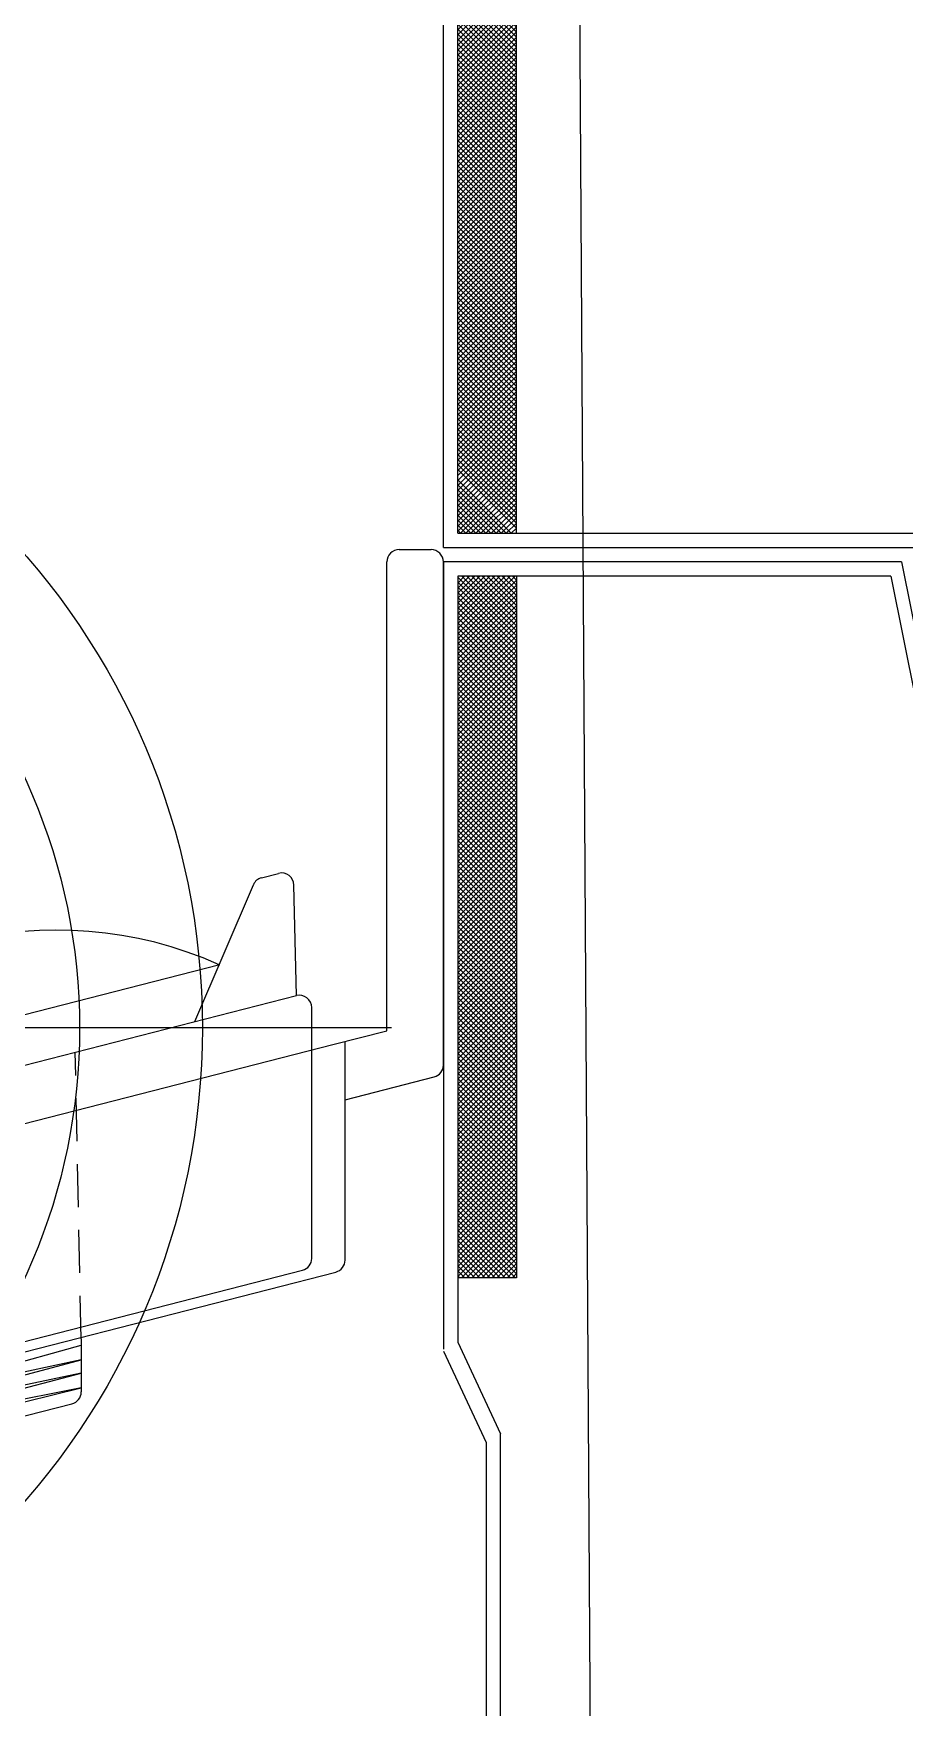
# Model space of a CAD drawing. Extents: x 152195838 to 323921156, y 365159662 to 730681027.
# Drawn here: x 161369850.7 to 161369881.2, y 365212582.6 to 365212641 of the extents above; entities that cross this region are included whole.
import ezdxf

# ---------------------------------------------------------------- set-up
doc = ezdxf.new("R2010")
doc.units = 0
doc.header["$MEASUREMENT"] = 0
doc.linetypes.add('CEN', pattern=[63, 60, -1, 1, -1])
doc.linetypes.add('HID', pattern=[2.3, 1.5, -0.8])
doc.layers.get('0').update_dxf_attribs({"linetype": 'CONTINUOUS'})
for name, color, linetype in [('OHD', 4, 'CONTINUOUS'), ('PANEL', 4, 'CONTINUOUS'), ('SRS', 6, 'CONTINUOUS')]:
    doc.layers.add(name, color=color, linetype=linetype)

# ---------------------------------------------------------------- blocks, each defined once
blk = doc.blocks.new('*X19')
at = {"color": 0}
for p, q in [((112.3815129698358, 374.8949054853417), (114.28897713167, 376.8023696471759)), ((112.3815129698358, 375.0716821806382), (114.1122004363734, 376.8023696471759)), ((112.3815129698358, 375.2484588759348), (113.9354237410768, 376.8023696471759)), ((112.3815129698358, 375.4252355712316), (113.7586470457801, 376.8023696471759)), ((112.3815129698358, 375.6020122665281), (113.5818703504835, 376.8023696471759)), ((112.3815129698358, 375.7787889618248), (113.4050936551868, 376.8023696471759)), ((112.3815129698358, 375.9555656571213), (113.2283169598902, 376.8023696471759)), ((112.3815129698358, 376.1323423524182), (113.0515402645936, 376.8023696471759)), ((112.3815129698358, 376.3091190477147), (112.8747635692969, 376.8023696471759)), ((112.3815129698358, 376.4858957430113), (112.6979868740003, 376.8023696471759)), ((112.3815129698358, 376.6626724383079), (112.5212101787037, 376.8023696471759)), ((114.3887462386184, 374.7523696471759), (112.3815129698358, 376.7596029159583)), ((114.2119695433218, 374.7523696471759), (112.3815129698358, 376.5828262206617)), ((112.4157538269667, 374.7523696471759), (114.4657538269667, 376.8023696471759)), ((114.565522933915, 374.7523696471759), (112.515522933915, 376.8023696471759)), ((112.5925305222633, 374.7523696471759), (114.6425305222633, 376.8023696471759)), ((114.7422996292117, 374.7523696471759), (112.6922996292116, 376.8023696471759)), ((112.7693072175599, 374.7523696471759), (114.8193072175599, 376.8023696471759)), ((114.9190763245083, 374.7523696471759), (112.8690763245083, 376.8023696471759)), ((112.9460839128566, 374.7523696471759), (114.9960839128566, 376.8023696471759)), ((115.095853019805, 374.7523696471759), (113.0458530198049, 376.8023696471759)), ((113.1228606081532, 374.7523696471759), (115.1728606081532, 376.8023696471759)), ((115.2726297151016, 374.7523696471759), (113.2226297151015, 376.8023696471759)), ((113.2996373034498, 374.7523696471759), (115.3496373034499, 376.8023696471759)), ((115.4494064103982, 374.7523696471759), (113.3994064103982, 376.8023696471759)), ((113.4764139987465, 374.7523696471759), (115.5264139987465, 376.8023696471759)), ((115.6261831056949, 374.7523696471759), (113.5761831056948, 376.8023696471759)), ((113.6531906940431, 374.7523696471759), (115.7031906940431, 376.8023696471759)), ((115.8029598009915, 374.7523696471759), (113.7529598009914, 376.8023696471759)), ((113.8299673893397, 374.7523696471759), (115.8799673893398, 376.8023696471759)), ((115.979736496288, 374.7523696471759), (113.9297364962881, 376.8023696471759)), ((114.0067440846364, 374.7523696471759), (116.0567440846364, 376.8023696471759)), ((116.1565131915848, 374.7523696471759), (114.1065131915847, 376.8023696471759)), ((114.183520779933, 374.7523696471759), (116.233520779933, 376.8023696471759)), ((116.3332898868814, 374.7523696471759), (114.2832898868814, 376.8023696471759)), ((114.3602974752297, 374.7523696471759), (116.4102974752297, 376.8023696471759)), ((116.510066582178, 374.7523696471759), (114.460066582178, 376.8023696471759)), ((114.5370741705263, 374.7523696471759), (116.5870741705263, 376.8023696471759)), ((116.6868432774747, 374.7523696471759), (114.6368432774746, 376.8023696471759)), ((114.7138508658229, 374.7523696471759), (116.7638508658229, 376.8023696471759)), ((116.8636199727713, 374.7523696471759), (114.8136199727713, 376.8023696471759)), ((114.8906275611196, 374.7523696471759), (116.9406275611196, 376.8023696471759)), ((117.040396668068, 374.7523696471759), (114.9903966680679, 376.8023696471759)), ((115.0674042564162, 374.7523696471759), (117.1174042564162, 376.8023696471759)), ((117.2171733633646, 374.7523696471759), (115.1671733633645, 376.8023696471759)), ((115.2441809517128, 374.7523696471759), (117.2941809517129, 376.8023696471759)), ((117.3939500586612, 374.7523696471759), (115.3439500586612, 376.8023696471759)), ((115.4209576470095, 374.7523696471759), (117.4709576470095, 376.8023696471759)), ((117.5707267539578, 374.7523696471759), (115.5207267539578, 376.8023696471759)), ((115.5977343423061, 374.7523696471759), (117.6477343423061, 376.8023696471759)), ((117.7475034492545, 374.7523696471759), (115.6975034492545, 376.8023696471759)), ((115.7745110376028, 374.7523696471759), (117.8245110376028, 376.8023696471759)), ((117.9242801445511, 374.7523696471759), (115.8742801445511, 376.8023696471759)), ((115.9512877328994, 374.7523696471759), (118.0012877328994, 376.8023696471759)), ((118.1010568398478, 374.7523696471759), (116.0510568398477, 376.8023696471759)), ((116.128064428196, 374.7523696471759), (118.178064428196, 376.8023696471759)), ((118.2778335351444, 374.7523696471759), (116.2278335351444, 376.8023696471759)), ((116.3048411234927, 374.7523696471759), (118.3548411234927, 376.8023696471759)), ((118.4546102304411, 374.7523696471759), (116.404610230441, 376.8023696471759)), ((116.4816178187893, 374.7523696471759), (118.5316178187893, 376.8023696471759)), ((118.6313869257377, 374.7523696471759), (116.5813869257376, 376.8023696471759)), ((116.6583945140859, 374.7523696471759), (118.708394514086, 376.8023696471759)), ((118.8081636210343, 374.7523696471759), (116.7581636210343, 376.8023696471759)), ((116.8351712093826, 374.7523696471759), (118.8851712093826, 376.8023696471759)), ((118.984940316331, 374.7523696471759), (116.9349403163309, 376.8023696471759)), ((117.0119479046792, 374.7523696471759), (119.0619479046792, 376.8023696471759)), ((119.1617170116276, 374.7523696471759), (117.1117170116275, 376.8023696471759)), ((117.1887245999759, 374.7523696471759), (119.2387245999759, 376.8023696471759)), ((119.3384937069242, 374.7523696471759), (117.2884937069242, 376.8023696471759)), ((117.3655012952725, 374.7523696471759), (119.4155012952725, 376.8023696471759)), ((119.5152704022209, 374.7523696471759), (117.4652704022208, 376.8023696471759)), ((117.5422779905691, 374.7523696471759), (119.5922779905691, 376.8023696471759)), ((119.6920470975175, 374.7523696471759), (117.6420470975175, 376.8023696471759)), ((117.7190546858658, 374.7523696471759), (119.7690546858658, 376.8023696471759)), ((119.8688237928141, 374.7523696471759), (117.8188237928141, 376.8023696471759)), ((117.8958313811624, 374.7523696471759), (119.9458313811624, 376.8023696471759)), ((120.0456004881108, 374.7523696471759), (117.9956004881107, 376.8023696471759)), ((118.072608076459, 374.7523696471759), (120.122608076459, 376.8023696471759)), ((120.2223771834074, 374.7523696471759), (118.1723771834074, 376.8023696471759)), ((118.2493847717557, 374.7523696471759), (120.2993847717557, 376.8023696471759)), ((120.3991538787041, 374.7523696471759), (118.349153878704, 376.8023696471759)), ((118.4261614670523, 374.7523696471759), (120.4761614670523, 376.8023696471759)), ((120.5759305740007, 374.7523696471759), (118.5259305740006, 376.8023696471759)), ((118.6029381623489, 374.7523696471759), (120.652938162349, 376.8023696471759)), ((120.7527072692973, 374.7523696471759), (118.7027072692973, 376.8023696471759)), ((118.7797148576456, 374.7523696471759), (120.8297148576455, 376.8023696471759)), ((120.929483964594, 374.7523696471759), (118.8794839645939, 376.8023696471759)), ((118.9564915529422, 374.7523696471759), (121.0064915529422, 376.8023696471759)), ((121.1062606598906, 374.7523696471759), (119.0562606598906, 376.8023696471759)), ((119.1332682482389, 374.7523696471759), (121.1832682482389, 376.8023696471759)), ((121.2830373551872, 374.7523696471759), (119.2330373551872, 376.8023696471759)), ((119.3100449435355, 374.7523696471759), (121.3600449435355, 376.8023696471759)), ((121.4598140504839, 374.7523696471759), (119.4098140504838, 376.8023696471759)), ((119.4868216388321, 374.7523696471759), (121.5368216388321, 376.8023696471759)), ((121.6365907457805, 374.7523696471759), (119.5865907457805, 376.8023696471759)), ((119.6635983341288, 374.7523696471759), (121.7135983341288, 376.8023696471759)), ((121.8133674410772, 374.7523696471759), (119.7633674410771, 376.8023696471759)), ((119.8403750294254, 374.7523696471759), (121.8903750294254, 376.8023696471759)), ((121.9901441363738, 374.7523696471759), (119.9401441363737, 376.8023696471759)), ((120.017151724722, 374.7523696471759), (122.0671517247221, 376.8023696471759)), ((122.1669208316704, 374.7523696471759), (120.1169208316704, 376.8023696471759)), ((120.1939284200187, 374.7523696471759), (122.2439284200187, 376.8023696471759)), ((122.3436975269671, 374.7523696471759), (120.293697526967, 376.8023696471759)), ((120.3707051153153, 374.7523696471759), (122.4207051153153, 376.8023696471759)), ((122.5204742222637, 374.7523696471759), (120.4704742222636, 376.8023696471759)), ((120.547481810612, 374.7523696471759), (122.597481810612, 376.8023696471759)), ((122.6972509175603, 374.7523696471759), (120.6472509175603, 376.8023696471759)), ((120.7242585059085, 374.7523696471759), (122.7742585059086, 376.8023696471759)), ((122.874027612857, 374.7523696471759), (120.8240276128569, 376.8023696471759)), ((120.9010352012052, 374.7523696471759), (122.9510352012052, 376.8023696471759)), ((123.0508043081536, 374.7523696471759), (121.0008043081536, 376.8023696471759)), ((121.0778118965019, 374.7523696471759), (123.1278118965019, 376.8023696471759)), ((123.2275810034503, 374.7523696471759), (121.1775810034502, 376.8023696471759)), ((121.2545885917985, 374.7523696471759), (123.3045885917985, 376.8023696471759)), ((123.4043576987469, 374.7523696471759), (121.3543576987468, 376.8023696471759)), ((121.4313652870951, 374.7523696471759), (123.4813652870951, 376.8023696471759)), ((123.5811343940435, 374.7523696471759), (121.5311343940435, 376.8023696471759)), ((121.6081419823918, 374.7523696471759), (123.6581419823918, 376.8023696471759)), ((123.7579110893402, 374.7523696471759), (121.7079110893401, 376.8023696471759)), ((121.7849186776884, 374.7523696471759), (123.8349186776884, 376.8023696471759)), ((123.9346877846368, 374.7523696471759), (121.8846877846367, 376.8023696471759)), ((121.961695372985, 374.7523696471759), (124.0116953729851, 376.8023696471759)), ((124.1114644799334, 374.7523696471759), (122.0614644799334, 376.8023696471759)), ((122.1384720682817, 374.7523696471759), (124.1884720682817, 376.8023696471759)), ((124.2882411752301, 374.7523696471759), (122.23824117523, 376.8023696471759)), ((122.3152487635783, 374.7523696471759), (124.3652487635783, 376.8023696471759)), ((124.4650178705267, 374.7523696471759), (122.4150178705267, 376.8023696471759)), ((122.492025458875, 374.7523696471759), (124.542025458875, 376.8023696471759)), ((124.6417945658233, 374.7523696471759), (122.5917945658233, 376.8023696471759)), ((122.6688021541716, 374.7523696471759), (124.7188021541716, 376.8023696471759)), ((124.81857126112, 374.7523696471759), (122.7685712611199, 376.8023696471759)), ((122.8455788494682, 374.7523696471759), (124.8955788494683, 376.8023696471759)), ((124.9953479564166, 374.7523696471759), (122.9453479564166, 376.8023696471759)), ((123.0223555447649, 374.7523696471759), (125.0723555447649, 376.8023696471759)), ((125.1721246517133, 374.7523696471759), (123.1221246517132, 376.8023696471759)), ((123.1991322400615, 374.7523696471759), (125.2491322400615, 376.8023696471759)), ((125.3489013470099, 374.7523696471759), (123.2989013470098, 376.8023696471759)), ((123.3759089353581, 374.7523696471759), (125.4259089353582, 376.8023696471759)), ((125.5256780423065, 374.7523696471759), (123.4756780423065, 376.8023696471759)), ((123.5526856306548, 374.7523696471759), (125.6026856306548, 376.8023696471759)), ((125.7024547376032, 374.7523696471759), (123.6524547376031, 376.8023696471759)), ((123.7294623259514, 374.7523696471759), (125.7794623259514, 376.8023696471759)), ((125.8792314328998, 374.7523696471759), (123.8292314328997, 376.8023696471759)), ((123.9062390212481, 374.7523696471759), (125.9562390212481, 376.8023696471759)), ((126.0560081281964, 374.7523696471759), (124.0060081281964, 376.8023696471759)), ((124.0830157165447, 374.7523696471759), (126.1330157165447, 376.8023696471759)), ((126.2327848234931, 374.7523696471759), (124.182784823493, 376.8023696471759)), ((124.2597924118413, 374.7523696471759), (126.3097924118413, 376.8023696471759)), ((126.4095615187897, 374.7523696471759), (124.3595615187897, 376.8023696471759)), ((124.436569107138, 374.7523696471759), (126.486569107138, 376.8023696471759)), ((126.5863382140864, 374.7523696471759), (124.5363382140863, 376.8023696471759)), ((124.6133458024346, 374.7523696471759), (126.6633458024346, 376.8023696471759)), ((126.763114909383, 374.7523696471759), (124.7131149093829, 376.8023696471759)), ((124.7901224977312, 374.7523696471759), (126.8401224977312, 376.8023696471759)), ((126.9398916046796, 374.7523696471759), (124.8898916046796, 376.8023696471759)), ((124.9668991930279, 374.7523696471759), (127.0168991930279, 376.8023696471759)), ((127.1166682999762, 374.7523696471759), (125.0666682999762, 376.8023696471759)), ((125.1436758883245, 374.7523696471759), (127.1936758883245, 376.8023696471759)), ((127.2934449952729, 374.7523696471759), (125.2434449952728, 376.8023696471759)), ((125.3204525836212, 374.7523696471759), (127.3704525836212, 376.8023696471759)), ((127.4702216905695, 374.7523696471759), (125.4202216905695, 376.8023696471759)), ((125.4972292789178, 374.7523696471759), (127.5472292789178, 376.8023696471759)), ((127.6469983858662, 374.7523696471759), (125.5969983858661, 376.8023696471759)), ((125.6740059742144, 374.7523696471759), (127.7240059742144, 376.8023696471759)), ((127.8237750811628, 374.7523696471759), (125.7737750811628, 376.8023696471759)), ((125.8507826695111, 374.7523696471759), (127.9007826695111, 376.8023696471759)), ((128.0005517764595, 374.7523696471759), (125.9505517764594, 376.8023696471759)), ((126.0275593648077, 374.7523696471759), (128.0775593648077, 376.8023696471759)), ((128.1773284717561, 374.7523696471759), (126.127328471756, 376.8023696471759)), ((126.2043360601043, 374.7523696471759), (128.2543360601044, 376.8023696471759)), ((128.3541051670527, 374.7523696471759), (126.3041051670527, 376.8023696471759)), ((126.381112755401, 374.7523696471759), (128.431112755401, 376.8023696471759)), ((128.5308818623494, 374.7523696471759), (126.4808818623493, 376.8023696471759)), ((126.5578894506976, 374.7523696471759), (128.6078894506976, 376.8023696471759)), ((128.707658557646, 374.7523696471759), (126.6576585576459, 376.8023696471759)), ((126.7346661459942, 374.7523696471759), (128.7846661459943, 376.8023696471759)), ((128.8844352529426, 374.7523696471759), (126.8344352529426, 376.8023696471759)), ((126.9114428412909, 374.7523696471759), (128.9614428412909, 376.8023696471759)), ((129.0612119482392, 374.7523696471759), (127.0112119482392, 376.8023696471759)), ((127.0882195365875, 374.7523696471759), (129.1382195365875, 376.8023696471759)), ((129.2379886435359, 374.7523696471759), (127.1879886435359, 376.8023696471759)), ((127.2649962318842, 374.7523696471759), (129.3149962318842, 376.8023696471759)), ((129.4147653388325, 374.7523696471759), (127.3647653388325, 376.8023696471759)), ((127.4417729271808, 374.7523696471759), (129.4917729271808, 376.8023696471759)), ((129.5915420341292, 374.7523696471759), (127.5415420341291, 376.8023696471759)), ((127.6185496224774, 374.7523696471759), (129.6685496224774, 376.8023696471759)), ((129.7683187294258, 374.7523696471759), (127.7183187294258, 376.8023696471759)), ((127.7953263177741, 374.7523696471759), (129.8453263177741, 376.8023696471759)), ((129.9450954247225, 374.7523696471759), (127.8950954247224, 376.8023696471759)), ((127.9721030130707, 374.7523696471759), (130.0221030130707, 376.8023696471759)), ((130.1218721200191, 374.7523696471759), (128.071872120019, 376.8023696471759)), ((128.1488797083673, 374.7523696471759), (130.1988797083673, 376.8023696471759)), ((130.2986488153157, 374.7523696471759), (128.2486488153157, 376.8023696471759)), ((128.325656403664, 374.7523696471759), (130.375656403664, 376.8023696471759)), ((130.4754255106123, 374.7523696471759), (128.4254255106123, 376.8023696471759)), ((128.5024330989606, 374.7523696471759), (130.5524330989606, 376.8023696471759)), ((130.652202205909, 374.7523696471759), (128.602202205909, 376.8023696471759)), ((128.6792097942573, 374.7523696471759), (130.7292097942573, 376.8023696471759)), ((130.8289789012056, 374.7523696471759), (128.7789789012056, 376.8023696471759)), ((128.8559864895539, 374.7523696471759), (130.9059864895539, 376.8023696471759)), ((131.0057555965023, 374.7523696471759), (128.9557555965022, 376.8023696471759)), ((129.0327631848505, 374.7523696471759), (131.0827631848505, 376.8023696471759)), ((131.1825322917989, 374.7523696471759), (129.1325322917988, 376.8023696471759)), ((129.2095398801472, 374.7523696471759), (131.2595398801472, 376.8023696471759)), ((131.3593089870956, 374.7523696471759), (129.3093089870955, 376.8023696471759)), ((129.3863165754438, 374.7523696471759), (131.4363165754438, 376.8023696471759)), ((131.5360856823922, 374.7523696471759), (129.4860856823921, 376.8023696471759)), ((129.5630932707404, 374.7523696471759), (131.6130932707405, 376.8023696471759)), ((131.7128623776888, 374.7523696471759), (129.6628623776888, 376.8023696471759)), ((129.7398699660371, 374.7523696471759), (131.7898699660371, 376.8023696471759)), ((131.8896390729855, 374.7523696471759), (129.8396390729854, 376.8023696471759)), ((129.9166466613337, 374.7523696471759), (131.9666466613337, 376.8023696471759)), ((132.0664157682821, 374.7523696471759), (130.016415768282, 376.8023696471759)), ((130.0934233566304, 374.7523696471759), (132.1434233566304, 376.8023696471759)), ((132.2431924635787, 374.7523696471759), (130.1931924635787, 376.8023696471759)), ((130.270200051927, 374.7523696471759), (132.320200051927, 376.8023696471759)), ((132.4199691588753, 374.7523696471759), (130.3699691588753, 376.8023696471759)), ((130.4469767472236, 374.7523696471759), (132.4969767472236, 376.8023696471759)), ((132.596745854172, 374.7523696471759), (130.546745854172, 376.8023696471759)), ((130.6237534425203, 374.7523696471759), (132.6737534425203, 376.8023696471759)), ((132.7735225494686, 374.7523696471759), (130.7235225494686, 376.8023696471759)), ((130.8005301378169, 374.7523696471759), (132.8505301378169, 376.8023696471759)), ((132.9502992447653, 374.7523696471759), (130.9002992447652, 376.8023696471759)), ((130.9773068331135, 374.7523696471759), (133.0273068331135, 376.8023696471759)), ((133.1270759400619, 374.7523696471759), (131.0770759400619, 376.8023696471759)), ((131.1540835284102, 374.7523696471759), (133.2040835284102, 376.8023696471759)), ((133.3038526353585, 374.7523696471759), (131.2538526353585, 376.8023696471759)), ((131.3308602237068, 374.7523696471759), (133.3808602237068, 376.8023696471759)), ((133.4806293306552, 374.7523696471759), (131.4306293306551, 376.8023696471759)), ((131.5076369190034, 374.7523696471759), (133.5576369190034, 376.8023696471759)), ((133.6574060259518, 374.7523696471759), (131.6074060259518, 376.8023696471759)), ((131.6844136143001, 374.7523696471759), (133.7344136143001, 376.8023696471759)), ((133.8341827212484, 374.7523696471759), (131.7841827212484, 376.8023696471759)), ((131.8611903095967, 374.7523696471759), (133.9111903095967, 376.8023696471759)), ((134.0109594165451, 374.7523696471759), (131.9609594165451, 376.8023696471759)), ((132.0379670048934, 374.7523696471759), (134.0879670048934, 376.8023696471759)), ((134.1877361118417, 374.7523696471759), (132.1377361118417, 376.8023696471759)), ((132.21474370019, 374.7523696471759), (134.26474370019, 376.8023696471759)), ((134.3645128071384, 374.7523696471759), (132.3145128071383, 376.8023696471759)), ((132.3915203954866, 374.7523696471759), (134.4415203954866, 376.8023696471759)), ((134.541289502435, 374.7523696471759), (132.491289502435, 376.8023696471759)), ((132.5682970907833, 374.7523696471759), (134.6182970907833, 376.8023696471759)), ((134.7180661977317, 374.7523696471759), (132.6680661977315, 376.8023696471759)), ((132.7450737860799, 374.7523696471759), (134.7950737860799, 376.8023696471759)), ((134.8948428930283, 374.7523696471759), (132.8448428930282, 376.8023696471759)), ((132.9218504813765, 374.7523696471759), (134.9718504813766, 376.8023696471759)), ((135.0716195883249, 374.7523696471759), (133.0216195883249, 376.8023696471759)), ((133.0986271766732, 374.7523696471759), (135.1486271766732, 376.8023696471759)), ((135.2483962836216, 374.7523696471759), (133.1983962836215, 376.8023696471759)), ((133.2754038719698, 374.7523696471759), (135.3254038719698, 376.8023696471759)), ((135.4251729789182, 374.7523696471759), (133.3751729789181, 376.8023696471759)), ((133.4521805672665, 374.7523696471759), (135.5021805672665, 376.8023696471759)), ((135.6019496742148, 374.7523696471759), (133.5519496742148, 376.8023696471759)), ((133.6289572625631, 374.7523696471759), (135.6789572625631, 376.8023696471759)), ((135.7787263695115, 374.7523696471759), (133.7287263695114, 376.8023696471759)), ((133.8057339578597, 374.7523696471759), (135.8557339578597, 376.8023696471759)), ((135.9555030648081, 374.7523696471759), (133.9055030648081, 376.8023696471759)), ((133.9825106531564, 374.7523696471759), (136.0325106531564, 376.8023696471759)), ((136.1322797601047, 374.7523696471759), (134.0822797601047, 376.8023696471759)), ((134.159287348453, 374.7523696471759), (136.209287348453, 376.8023696471759)), ((136.3090564554014, 374.7523696471759), (134.2590564554013, 376.8023696471759)), ((134.3360640437496, 374.7523696471759), (136.3860640437497, 376.8023696471759)), ((136.485833150698, 374.7523696471759), (134.435833150698, 376.8023696471759)), ((134.5128407390463, 374.7523696471759), (136.5628407390463, 376.8023696471759)), ((136.6626098459946, 374.7523696471759), (134.6126098459946, 376.8023696471759)), ((134.6896174343429, 374.7523696471759), (136.7396174343429, 376.8023696471759)), ((136.8393865412913, 374.7523696471759), (134.7893865412912, 376.8023696471759)), ((134.8663941296395, 374.7523696471759), (136.8815129698359, 376.7674884873721)), ((136.8815129698358, 374.8870199139278), (134.9661632365879, 376.8023696471759)), ((135.0431708249362, 374.7523696471759), (136.8815129698359, 376.5907117920755)), ((136.8815129698358, 375.0637966092245), (135.1429399318845, 376.8023696471759)), ((136.8815129698358, 375.2405733045212), (135.3197166271812, 376.8023696471759)), ((136.8815129698358, 375.4173499998178), (135.4964933224778, 376.8023696471759)), ((136.8815129698358, 375.5941266951144), (135.6732700177744, 376.8023696471759)), ((136.8815129698358, 375.770903390411), (135.8500467130711, 376.8023696471759)), ((136.8815129698358, 375.9476800857076), (136.0268234083677, 376.8023696471759)), ((136.8815129698359, 376.1244567810043), (136.2036001036643, 376.8023696471759)), ((136.8815129698359, 376.3012334763009), (136.380376798961, 376.8023696471759)), ((136.8815129698359, 376.4780101715975), (136.5571534942576, 376.8023696471759)), ((136.8815129698359, 376.6547868668941), (136.7339301895542, 376.8023696471759)), ((114.0351928480251, 374.7523696471759), (112.3815129698358, 376.4060495253651)), ((113.8584161527285, 374.7523696471759), (112.3815129698358, 376.2292728300683)), ((113.6816394574319, 374.7523696471759), (112.3815129698358, 376.0524961347718)), ((113.5048627621352, 374.7523696471759), (112.3815129698358, 375.8757194394752)), ((135.2199475202328, 374.7523696471759), (136.8815129698359, 376.4139350967789)), ((135.3967242155295, 374.7523696471759), (136.8815129698359, 376.2371584014823)), ((135.5735009108261, 374.7523696471759), (136.8815129698359, 376.0603817061856)), ((135.7502776061227, 374.7523696471759), (136.8815129698359, 375.883605010889)), ((113.3280860668386, 374.7523696471759), (112.3815129698358, 375.6989427441784)), ((113.1513093715419, 374.7523696471759), (112.3815129698358, 375.5221660488819)), ((112.9745326762453, 374.7523696471759), (112.3815129698358, 375.3453893535852)), ((135.9270543014194, 374.7523696471759), (136.8815129698359, 375.7068283155924)), ((136.103830996716, 374.7523696471759), (136.8815129698359, 375.5300516202956)), ((136.2806076920126, 374.7523696471759), (136.8815129698359, 375.353274924999)), ((112.7977559809487, 374.7523696471759), (112.3815129698358, 375.1686126582886)), ((112.620979285652, 374.7523696471759), (112.3815129698358, 374.991835962992)), ((136.4573843873093, 374.7523696471759), (136.8815129698358, 375.1764982297024)), ((136.6341610826059, 374.7523696471759), (136.8815129698358, 374.9997215344058)), ((136.8109377779026, 374.7523696471759), (136.8815129698358, 374.8229448391092))]:
    blk.add_line(p, q, dxfattribs=at)
blk = doc.blocks.new('*X20')
at = {"color": 0}
for p, q in [((586.8815129698357, 374.9262553091681), (588.7576273078434, 376.8023696471759)), ((586.8815129698357, 375.1030320044649), (588.5808506125468, 376.8023696471759)), ((586.8815129698357, 375.2798086997615), (588.4040739172501, 376.8023696471759)), ((586.8815129698357, 375.4565853950582), (588.2272972219536, 376.8023696471759)), ((586.8815129698357, 375.6333620903549), (588.0505205266569, 376.8023696471759)), ((586.8815129698357, 375.8101387856515), (587.8737438313602, 376.8023696471759)), ((586.8815129698357, 375.9869154809481), (587.6969671360636, 376.8023696471759)), ((586.8815129698357, 376.1636921762446), (587.520190440767, 376.8023696471759)), ((586.8815129698357, 376.3404688715414), (587.3434137454702, 376.8023696471759)), ((586.8815129698357, 376.517245566838), (587.1666370501737, 376.8023696471759)), ((586.8815129698357, 376.6940222621347), (586.989860354877, 376.8023696471759)), ((588.8573964147918, 374.7523696471759), (586.8815129698357, 376.7282530921316)), ((588.6806197194952, 374.7523696471759), (586.8815129698357, 376.5514763968351)), ((589.0341731100883, 374.7523696471759), (586.9841731100882, 376.8023696471759)), ((587.0611806984367, 374.7523696471759), (589.1111806984367, 376.8023696471759)), ((589.210949805385, 374.7523696471759), (587.160949805385, 376.8023696471759)), ((587.2379573937333, 374.7523696471759), (589.2879573937332, 376.8023696471759)), ((589.3877265006817, 374.7523696471759), (587.3377265006818, 376.8023696471759)), ((587.41473408903, 374.7523696471759), (589.4647340890299, 376.8023696471759)), ((589.5645031959782, 374.7523696471759), (587.5145031959783, 376.8023696471759)), ((587.5915107843268, 374.7523696471759), (589.6415107843267, 376.8023696471759)), ((589.7412798912748, 374.7523696471759), (587.6912798912749, 376.8023696471759)), ((587.7682874796233, 374.7523696471759), (589.8182874796232, 376.8023696471759)), ((589.9180565865715, 374.7523696471759), (587.8680565865717, 376.8023696471759)), ((587.9450641749199, 374.7523696471759), (589.9950641749199, 376.8023696471759)), ((590.0948332818683, 374.7523696471759), (588.0448332818683, 376.8023696471759)), ((588.1218408702165, 374.7523696471759), (590.1718408702166, 376.8023696471759)), ((590.2716099771648, 374.7523696471759), (588.2216099771648, 376.8023696471759)), ((588.2986175655133, 374.7523696471759), (590.3486175655131, 376.8023696471759)), ((590.4483866724614, 374.7523696471759), (588.3983866724612, 376.8023696471759)), ((588.4753942608098, 374.7523696471759), (590.5253942608098, 376.8023696471759)), ((590.6251633677578, 374.7523696471759), (588.5751633677581, 376.8023696471759)), ((588.6521709561065, 374.7523696471759), (590.7021709561062, 376.8023696471759)), ((590.8019400630548, 374.7523696471759), (588.7519400630547, 376.8023696471759)), ((588.8289476514032, 374.7523696471759), (590.8789476514031, 376.8023696471759)), ((590.9787167583513, 374.7523696471759), (588.9287167583512, 376.8023696471759)), ((589.0057243466997, 374.7523696471759), (591.0557243466995, 376.8023696471759)), ((591.1554934536479, 374.7523696471759), (589.105493453648, 376.8023696471759)), ((589.1825010419963, 374.7523696471759), (591.232501041996, 376.8023696471759)), ((591.3322701489446, 374.7523696471759), (589.2822701489443, 376.8023696471759)), ((589.359277737293, 374.7523696471759), (591.4092777372928, 376.8023696471759)), ((591.5090468442413, 374.7523696471759), (589.4590468442412, 376.8023696471759)), ((589.5360544325897, 374.7523696471759), (591.5860544325897, 376.8023696471759)), ((591.6858235395379, 374.7523696471759), (589.6358235395377, 376.8023696471759)), ((589.7128311278863, 374.7523696471759), (591.7628311278861, 376.8023696471759)), ((591.8626002348345, 374.7523696471759), (589.8126002348345, 376.8023696471759)), ((589.8896078231829, 374.7523696471759), (591.9396078231828, 376.8023696471759)), ((592.0393769301312, 374.7523696471759), (589.9893769301312, 376.8023696471759)), ((590.0663845184796, 374.7523696471759), (592.1163845184795, 376.8023696471759)), ((592.2161536254278, 374.7523696471759), (590.1661536254279, 376.8023696471759)), ((590.2431612137763, 374.7523696471759), (592.2931612137761, 376.8023696471759)), ((592.3929303207244, 374.7523696471759), (590.3429303207245, 376.8023696471759)), ((590.4199379090727, 374.7523696471759), (592.4699379090728, 376.8023696471759)), ((592.5697070160207, 374.7523696471759), (590.5197070160211, 376.8023696471759)), ((590.5967146043693, 374.7523696471759), (592.6467146043693, 376.8023696471759)), ((592.7464837113178, 374.7523696471759), (590.6964837113178, 376.8023696471759)), ((590.7734912996661, 374.7523696471759), (592.8234912996661, 376.8023696471759)), ((592.9232604066144, 374.7523696471759), (590.8732604066142, 376.8023696471759)), ((590.9502679949628, 374.7523696471759), (593.0002679949628, 376.8023696471759)), ((593.1000371019107, 374.7523696471759), (591.050037101911, 376.8023696471759)), ((591.1270446902594, 374.7523696471759), (593.1770446902592, 376.8023696471759)), ((593.2768137972076, 374.7523696471759), (591.2268137972077, 376.8023696471759)), ((591.303821385556, 374.7523696471759), (593.353821385556, 376.8023696471759)), ((593.4535904925043, 374.7523696471759), (591.4035904925042, 376.8023696471759)), ((591.4805980808527, 374.7523696471759), (593.5305980808527, 376.8023696471759)), ((593.6303671878007, 374.7523696471759), (591.580367187801, 376.8023696471759)), ((591.6573747761494, 374.7523696471759), (593.7073747761492, 376.8023696471759)), ((593.8071438830974, 374.7523696471759), (591.7571438830976, 376.8023696471759)), ((591.8341514714458, 374.7523696471759), (593.8841514714458, 376.8023696471759)), ((593.9839205783941, 374.7523696471759), (591.9339205783942, 376.8023696471759)), ((592.0109281667426, 374.7523696471759), (594.0609281667424, 376.8023696471759)), ((594.1606972736907, 374.7523696471759), (592.1106972736907, 376.8023696471759)), ((592.1877048620393, 374.7523696471759), (594.2377048620392, 376.8023696471759)), ((594.3374739689873, 374.7523696471759), (592.2874739689872, 376.8023696471759)), ((592.3644815573359, 374.7523696471759), (594.4144815573358, 376.8023696471759)), ((594.5142506642841, 374.7523696471759), (592.464250664284, 376.8023696471759)), ((592.5412582526322, 374.7523696471759), (594.5912582526322, 376.8023696471759)), ((594.6910273595807, 374.7523696471759), (592.6410273595808, 376.8023696471759)), ((592.7180349479291, 374.7523696471759), (594.768034947929, 376.8023696471759)), ((594.8678040548774, 374.7523696471759), (592.8178040548772, 376.8023696471759)), ((592.8948116432258, 374.7523696471759), (594.9448116432258, 376.8023696471759)), ((595.0445807501737, 374.7523696471759), (592.9945807501741, 376.8023696471759)), ((593.0715883385222, 374.7523696471759), (595.1215883385223, 376.8023696471759)), ((595.2213574454706, 374.7523696471759), (593.1713574454708, 376.8023696471759)), ((593.2483650338189, 374.7523696471759), (595.298365033819, 376.8023696471759)), ((595.3981341407672, 374.7523696471759), (593.3481341407672, 376.8023696471759)), ((593.4251417291156, 374.7523696471759), (595.4751417291156, 376.8023696471759)), ((595.5749108360637, 374.7523696471759), (593.524910836064, 376.8023696471759)), ((593.6019184244122, 374.7523696471759), (595.6519184244122, 376.8023696471759)), ((595.7516875313605, 374.7523696471759), (593.7016875313604, 376.8023696471759)), ((593.7786951197089, 374.7523696471759), (595.8286951197088, 376.8023696471759)), ((595.9284642266571, 374.7523696471759), (593.8784642266572, 376.8023696471759)), ((593.9554718150057, 374.7523696471759), (596.0054718150055, 376.8023696471759)), ((596.1052409219537, 374.7523696471759), (594.0552409219539, 376.8023696471759)), ((594.1322485103022, 374.7523696471759), (596.1822485103023, 376.8023696471759)), ((596.2820176172505, 374.7523696471759), (594.2320176172506, 376.8023696471759)), ((594.3090252055989, 374.7523696471759), (596.3590252055988, 376.8023696471759)), ((596.458794312547, 374.7523696471759), (594.4087943125471, 376.8023696471759)), ((594.4858019008952, 374.7523696471759), (596.5358019008954, 376.8023696471759)), ((596.6355710078437, 374.7523696471759), (594.5855710078438, 376.8023696471759)), ((594.6625785961921, 374.7523696471759), (596.7125785961917, 376.8023696471759)), ((596.8123477031404, 374.7523696471759), (594.7623477031404, 376.8023696471759)), ((594.8393552914887, 374.7523696471759), (596.8893552914888, 376.8023696471759)), ((596.989124398437, 374.7523696471759), (594.9391243984371, 376.8023696471759)), ((595.0161319867852, 374.7523696471759), (597.0661319867853, 376.8023696471759)), ((597.1659010937336, 374.7523696471759), (595.1159010937336, 376.8023696471759)), ((595.192908682082, 374.7523696471759), (597.2429086820817, 376.8023696471759)), ((597.3426777890302, 374.7523696471759), (595.2926777890302, 376.8023696471759)), ((595.3696853773783, 374.7523696471759), (597.4196853773786, 376.8023696471759)), ((597.5194544843267, 374.7523696471759), (595.4694544843269, 376.8023696471759)), ((595.5464620726752, 374.7523696471759), (597.5964620726752, 376.8023696471759)), ((597.6962311796235, 374.7523696471759), (595.6462311796237, 376.8023696471759)), ((595.723238767972, 374.7523696471759), (597.7732387679719, 376.8023696471759)), ((597.8730078749202, 374.7523696471759), (595.8230078749202, 376.8023696471759)), ((595.9000154632682, 374.7523696471759), (597.9500154632685, 376.8023696471759)), ((598.0497845702167, 374.7523696471759), (595.9997845702169, 376.8023696471759)), ((596.0767921585652, 374.7523696471759), (598.1267921585652, 376.8023696471759)), ((598.2265612655135, 374.7523696471759), (596.1765612655136, 376.8023696471759)), ((596.2535688538618, 374.7523696471759), (598.3035688538619, 376.8023696471759)), ((598.4033379608098, 374.7523696471759), (596.3533379608102, 376.8023696471759)), ((596.4303455491585, 374.7523696471759), (598.4803455491584, 376.8023696471759)), ((598.5801146561067, 374.7523696471759), (596.5301146561068, 376.8023696471759)), ((596.6071222444551, 374.7523696471759), (598.6571222444551, 376.8023696471759)), ((598.7568913514033, 374.7523696471759), (596.7068913514033, 376.8023696471759)), ((596.7838989397518, 374.7523696471759), (598.8338989397517, 376.8023696471759)), ((598.9336680467, 374.7523696471759), (596.8836680467001, 376.8023696471759)), ((596.9606756350486, 374.7523696471759), (599.0106756350484, 376.8023696471759)), ((599.1104447419965, 374.7523696471759), (597.0604447419968, 376.8023696471759)), ((597.137452330345, 374.7523696471759), (599.1874523303447, 376.8023696471759)), ((599.2872214372933, 374.7523696471759), (597.237221437293, 376.8023696471759)), ((597.3142290256418, 374.7523696471759), (599.3642290256416, 376.8023696471759)), ((599.4639981325897, 374.7523696471759), (597.4139981325898, 376.8023696471759)), ((597.4910057209382, 374.7523696471759), (599.5410057209383, 376.8023696471759)), ((599.6407748278866, 374.7523696471759), (597.5907748278867, 376.8023696471759)), ((597.667782416235, 374.7523696471759), (599.7177824162347, 376.8023696471759)), ((599.8175515231832, 374.7523696471759), (597.7675515231831, 376.8023696471759)), ((597.8445591115316, 374.7523696471759), (599.8945591115315, 376.8023696471759)), ((599.9943282184797, 374.7523696471759), (597.9443282184798, 376.8023696471759)), ((598.0213358068282, 374.7523696471759), (600.0713358068282, 376.8023696471759)), ((600.1711049137765, 374.7523696471759), (598.1211049137764, 376.8023696471759)), ((598.1981125021249, 374.7523696471759), (600.2481125021247, 376.8023696471759)), ((600.3478816090733, 374.7523696471759), (598.2978816090732, 376.8023696471759)), ((598.3748891974212, 374.7523696471759), (600.4248891974213, 376.8023696471759)), ((600.5246583043697, 374.7523696471759), (598.4746583043698, 376.8023696471759)), ((598.5516658927181, 374.7523696471759), (600.6016658927181, 376.8023696471759)), ((600.7014349996664, 374.7523696471759), (598.6514349996662, 376.8023696471759)), ((598.7284425880148, 374.7523696471759), (600.7784425880147, 376.8023696471759)), ((600.8782116949627, 374.7523696471759), (598.8282116949631, 376.8023696471759)), ((598.9052192833112, 374.7523696471759), (600.9552192833114, 376.8023696471759)), ((601.0549883902596, 374.7523696471759), (599.0049883902598, 376.8023696471759)), ((599.081995978608, 374.7523696471759), (601.1319959786077, 376.8023696471759)), ((601.2317650855563, 374.7523696471759), (599.1817650855562, 376.8023696471759)), ((599.2587726739047, 374.7523696471759), (601.3087726739046, 376.8023696471759)), ((601.4085417808529, 374.7523696471759), (599.358541780853, 376.8023696471759)), ((599.4355493692012, 374.7523696471759), (601.4855493692013, 376.8023696471759)), ((601.5853184761496, 374.7523696471759), (599.5353184761495, 376.8023696471759)), ((599.612326064498, 374.7523696471759), (601.662326064498, 376.8023696471759)), ((601.7620951714462, 374.7523696471759), (599.7120951714462, 376.8023696471759)), ((599.7891027597948, 374.7523696471759), (601.8391027597945, 376.8023696471759)), ((601.9388718667428, 374.7523696471759), (599.8888718667428, 376.8023696471759)), ((599.9658794550912, 374.7523696471759), (602.0158794550911, 376.8023696471759)), ((602.1156485620394, 374.7523696471759), (600.0656485620395, 376.8023696471759)), ((600.1426561503879, 374.7523696471759), (602.1926561503877, 376.8023696471759)), ((602.2924252573362, 374.7523696471759), (600.2424252573363, 376.8023696471759)), ((600.3194328456846, 374.7523696471759), (602.3694328456845, 376.8023696471759)), ((602.4692019526327, 374.7523696471759), (600.4192019526328, 376.8023696471759)), ((600.4962095409811, 374.7523696471759), (602.546209540981, 376.8023696471759)), ((602.6459786479294, 374.7523696471759), (600.5959786479294, 376.8023696471759)), ((600.6729862362778, 374.7523696471759), (602.7229862362777, 376.8023696471759)), ((602.822755343226, 374.7523696471759), (600.772755343226, 376.8023696471759)), ((600.8497629315744, 374.7523696471759), (602.8997629315743, 376.8023696471759)), ((602.9995320385227, 374.7523696471759), (600.9495320385228, 376.8023696471759)), ((601.0265396268711, 374.7523696471759), (603.0765396268711, 376.8023696471759)), ((603.1763087338193, 374.7523696471759), (601.1263087338193, 376.8023696471759)), ((601.2033163221676, 374.7523696471759), (603.2533163221676, 376.8023696471759)), ((603.3530854291159, 374.7523696471759), (601.303085429116, 376.8023696471759)), ((601.3800930174642, 374.7523696471759), (603.4300930174642, 376.8023696471759)), ((603.5298621244126, 374.7523696471759), (601.4798621244126, 376.8023696471759)), ((601.5568697127608, 374.7523696471759), (603.606869712761, 376.8023696471759)), ((603.7066388197093, 374.7523696471759), (601.6566388197092, 376.8023696471759)), ((601.7336464080577, 374.7523696471759), (603.7836464080576, 376.8023696471759)), ((603.8834155150055, 374.7523696471759), (601.8334155150058, 376.8023696471759)), ((601.9104231033542, 374.7523696471759), (603.9604231033543, 376.8023696471759)), ((604.0601922103023, 374.7523696471759), (602.0101922103025, 376.8023696471759)), ((602.0871997986509, 374.7523696471759), (604.1371997986507, 376.8023696471759)), ((604.2369689055992, 374.7523696471759), (602.1869689055992, 376.8023696471759)), ((602.2639764939476, 374.7523696471759), (604.3139764939475, 376.8023696471759)), ((604.4137456008958, 374.7523696471759), (602.3637456008958, 376.8023696471759)), ((602.4407531892442, 374.7523696471759), (604.4907531892437, 376.8023696471759)), ((604.5905222961923, 374.7523696471759), (602.5405222961924, 376.8023696471759)), ((602.6175298845408, 374.7523696471759), (604.6675298845408, 376.8023696471759)), ((604.767298991489, 374.7523696471759), (602.7172989914887, 376.8023696471759)), ((602.7943065798372, 374.7523696471759), (604.8443065798373, 376.8023696471759)), ((604.9440756867857, 374.7523696471759), (602.8940756867858, 376.8023696471759)), ((602.9710832751341, 374.7523696471759), (605.021083275134, 376.8023696471759)), ((605.1208523820823, 374.7523696471759), (603.0708523820824, 376.8023696471759)), ((603.1478599704308, 374.7523696471759), (605.1978599704304, 376.8023696471759)), ((605.2976290773788, 374.7523696471759), (603.2476290773787, 376.8023696471759)), ((603.3246366657272, 374.7523696471759), (605.3746366657273, 376.8023696471759)), ((605.4744057726756, 374.7523696471759), (603.4244057726756, 376.8023696471759)), ((603.5014133610238, 374.7523696471759), (605.5514133610237, 376.8023696471759)), ((605.6511824679723, 374.7523696471759), (603.6011824679723, 376.8023696471759)), ((603.6781900563207, 374.7523696471759), (605.7281900563205, 376.8023696471759)), ((605.8279591632687, 374.7523696471759), (603.7779591632689, 376.8023696471759)), ((603.854966751617, 374.7523696471759), (605.9049667516173, 376.8023696471759)), ((606.0047358585655, 374.7523696471759), (603.9547358585655, 376.8023696471759)), ((604.0317434469138, 374.7523696471759), (606.0817434469137, 376.8023696471759)), ((606.1815125538621, 374.7523696471759), (604.1315125538622, 376.8023696471759)), ((604.2085201422104, 374.7523696471759), (606.2585201422105, 376.8023696471759)), ((606.3582892491588, 374.7523696471759), (604.3082892491589, 376.8023696471759)), ((604.3852968375071, 374.7523696471759), (606.4352968375073, 376.8023696471759)), ((606.5350659444553, 374.7523696471759), (604.4850659444553, 376.8023696471759)), ((604.5620735328038, 374.7523696471759), (606.6120735328037, 376.8023696471759)), ((606.7118426397519, 374.7523696471759), (604.6618426397521, 376.8023696471759)), ((604.7388502281003, 374.7523696471759), (606.7888502281004, 376.8023696471759)), ((606.8886193350484, 374.7523696471759), (604.8386193350487, 376.8023696471759)), ((604.9156269233971, 374.7523696471759), (606.9656269233969, 376.8023696471759)), ((607.0653960303453, 374.7523696471759), (605.0153960303454, 376.8023696471759)), ((605.0924036186938, 374.7523696471759), (607.1424036186937, 376.8023696471759)), ((607.2421727256418, 374.7523696471759), (605.1921727256417, 376.8023696471759)), ((605.2691803139902, 374.7523696471759), (607.3191803139903, 376.8023696471759)), ((607.4189494209385, 374.7523696471759), (605.3689494209386, 376.8023696471759)), ((605.445957009287, 374.7523696471759), (607.4959570092866, 376.8023696471759)), ((607.5957261162353, 374.7523696471759), (605.5457261162353, 376.8023696471759)), ((605.6227337045835, 374.7523696471759), (607.6727337045836, 376.8023696471759)), ((607.7725028115319, 374.7523696471759), (605.7225028115317, 376.8023696471759)), ((605.7995103998802, 374.7523696471759), (607.8495103998802, 376.8023696471759)), ((607.9492795068286, 374.7523696471759), (605.8992795068284, 376.8023696471759)), ((605.9762870951768, 374.7523696471759), (608.0262870951768, 376.8023696471759)), ((608.1260562021251, 374.7523696471759), (606.0760562021251, 376.8023696471759)), ((606.1530637904734, 374.7523696471759), (608.2030637904733, 376.8023696471759)), ((608.3028328974217, 374.7523696471759), (606.2528328974217, 376.8023696471759)), ((606.3298404857703, 374.7523696471759), (608.3798404857702, 376.8023696471759)), ((608.4796095927182, 374.7523696471759), (606.4296095927184, 376.8023696471759)), ((606.5066171810668, 374.7523696471759), (608.5566171810667, 376.8023696471759)), ((608.656386288015, 374.7523696471759), (606.6063862880152, 376.8023696471759)), ((606.6833938763634, 374.7523696471759), (608.7333938763634, 376.8023696471759)), ((608.8331629833118, 374.7523696471759), (606.7831629833117, 376.8023696471759)), ((606.8601705716599, 374.7523696471759), (608.9101705716602, 376.8023696471759)), ((609.0099396786082, 374.7523696471759), (606.9599396786084, 376.8023696471759)), ((607.0369472669568, 374.7523696471759), (609.0869472669568, 376.8023696471759)), ((609.1867163739049, 374.7523696471759), (607.1367163739051, 376.8023696471759)), ((607.2137239622533, 374.7523696471759), (609.2637239622533, 376.8023696471759)), ((609.3634930692012, 374.7523696471759), (607.3134930692016, 376.8023696471759)), ((607.39050065755, 374.7523696471759), (609.4405006575499, 376.8023696471759)), ((609.5402697644982, 374.7523696471759), (607.4902697644982, 376.8023696471759)), ((607.5672773528468, 374.7523696471759), (609.6172773528466, 376.8023696471759)), ((609.7170464597948, 374.7523696471759), (607.6670464597947, 376.8023696471759)), ((607.7440540481432, 374.7523696471759), (609.7940540481433, 376.8023696471759)), ((609.8938231550912, 374.7523696471759), (607.8438231550916, 376.8023696471759)), ((607.9208307434399, 374.7523696471759), (609.9708307434397, 376.8023696471759)), ((610.0705998503881, 374.7523696471759), (608.0205998503881, 376.8023696471759)), ((608.0976074387365, 374.7523696471759), (610.1476074387363, 376.8023696471759)), ((610.2473765456847, 374.7523696471759), (608.1973765456847, 376.8023696471759)), ((608.2743841340333, 374.7523696471759), (610.3243841340332, 376.8023696471759)), ((610.4241532409814, 374.7523696471759), (608.3741532409815, 376.8023696471759)), ((608.4511608293298, 374.7523696471759), (610.5011608293295, 376.8023696471759)), ((610.600929936278, 374.7523696471759), (608.5509299362777, 376.8023696471759)), ((608.6279375246264, 374.7523696471759), (610.6779375246263, 376.8023696471759)), ((610.7777066315748, 374.7523696471759), (608.7277066315747, 376.8023696471759)), ((608.8047142199227, 374.7523696471759), (610.854714219923, 376.8023696471759)), ((610.9544833268714, 374.7523696471759), (608.9044833268713, 376.8023696471759)), ((608.9814909152198, 374.7523696471759), (611.0314909152197, 376.8023696471759)), ((611.131260022168, 374.7523696471759), (609.081260022168, 376.8023696471759)), ((609.1582676105163, 374.7523696471759), (611.2082676105163, 376.8023696471759)), ((611.3080367174646, 374.7523696471759), (609.2580367174646, 376.8023696471759)), ((611.3815129698357, 374.8556700901013), (609.4348134127613, 376.8023696471759)), ((609.5118210011096, 374.7523696471759), (611.3815129698357, 376.6220616159021)), ((611.3815129698357, 375.0324467853979), (609.6115901080581, 376.8023696471759)), ((609.6885976964063, 374.7523696471759), (611.3815129698357, 376.4452849206054)), ((611.3815129698357, 375.2092234806947), (609.7883668033546, 376.8023696471759)), ((611.3815129698357, 375.3860001759912), (609.9651434986513, 376.8023696471759)), ((611.3815129698357, 375.5627768712878), (610.1419201939477, 376.8023696471759)), ((611.3815129698357, 375.7395535665844), (610.3186968892445, 376.8023696471759)), ((611.3815129698357, 375.9163302618811), (610.4954735845411, 376.8023696471759)), ((611.3815129698357, 376.0931069571778), (610.6722502798377, 376.8023696471759)), ((611.3815129698357, 376.2698836524744), (610.8490269751343, 376.8023696471759)), ((611.3815129698357, 376.4466603477712), (611.025803670431, 376.8023696471759)), ((611.3815129698357, 376.6234370430677), (611.2025803657277, 376.8023696471759)), ((588.5038430241984, 374.7523696471759), (586.8815129698357, 376.3746997015385)), ((588.3270663289018, 374.7523696471759), (586.8815129698357, 376.1979230062418)), ((588.150289633605, 374.7523696471759), (586.8815129698357, 376.0211463109452)), ((609.8653743917027, 374.7523696471759), (611.3815129698357, 376.2685082253088)), ((610.0421510869995, 374.7523696471759), (611.3815129698357, 376.0917315300122)), ((610.2189277822962, 374.7523696471759), (611.3815129698357, 375.9149548347155)), ((587.9735129383084, 374.7523696471759), (586.8815129698357, 375.8443696156486)), ((587.7967362430118, 374.7523696471759), (586.8815129698357, 375.6675929203519)), ((587.6199595477152, 374.7523696471759), (586.8815129698357, 375.4908162250553)), ((587.4431828524185, 374.7523696471759), (586.8815129698357, 375.3140395297586)), ((610.3957044775929, 374.7523696471759), (611.3815129698357, 375.7381781394189)), ((610.5724811728895, 374.7523696471759), (611.3815129698357, 375.5614014441222)), ((610.7492578681861, 374.7523696471759), (611.3815129698357, 375.3846247488256)), ((587.266406157122, 374.7523696471759), (586.8815129698357, 375.137262834462)), ((587.0896294618252, 374.7523696471759), (586.8815129698357, 374.9604861391654)), ((610.9260345634827, 374.7523696471759), (611.3815129698357, 375.2078480535289)), ((611.1028112587794, 374.7523696471759), (611.3815129698357, 375.0310713582323)), ((611.2795879540757, 374.7523696471759), (611.3815129698357, 374.8542946629357))]:
    blk.add_line(p, q, dxfattribs=at)
blk = doc.blocks.new('OHD-550-S')
for p, q in [((17.62966461619362, 9.5), (17.62966461619362, -15)), ((17.62966461619362, -15), (19.67966461693868, -15)), ((17.62966461619362, -489), (17.62966461619362, -464.5))]:
    blk.add_line(p, q)
at = {"layer": 'PANEL'}
for p, q in [((4.17966461693868, 10), (2.179664616938679, 0)), ((4.17966461693868, 10), (20.17966461693868, 10)), ((20.17966461693868, 10), (20.17966461693868, -17.48418746888637)), ((4.551679944153875, 9.5), (2.551679944153875, -0.5)), ((4.551679944153875, 9.5), (19.67966461693868, 9.5)), ((19.67966461693868, 9.5), (19.67966461693868, -17.25)), ((19.67966461693868, -17.25), (18.17966461693868, -20.44098300486803)), ((20.17966461693868, -17.55901698768139), (18.67966461693868, -20.75)), ((18.17966461693868, -63.55901698768139), (18.17966461693868, -20.44098300486803)), ((18.67966461693868, -20.75), (18.67966461693868, -63.25)), ((19.67966461693868, -489), (19.67966461693868, -462.5590169876812)), ((20.17966461693868, -489.5), (20.17966461693868, -462.75)), ((19.67966461693868, -489), (2.179664616938679, -489)), ((20.17966461693868, -489.5), (2.165429399814456, -489.5))]:
    blk.add_line(p, q, dxfattribs=at)
at = {"extrusion": (0, 0, -1), "zscale": -1, "rotation": 270}
for name, p in [('*X19', (-394.4320342629217, 121.8815129697323)), ('*X20', (-394.4320342629217, 122.3815129697323))]:
    blk.add_blockref(name, p, dxfattribs=at)
blk = doc.blocks.new('11')
at = {"layer": 'OHD', "color": 7}
for p, q in [((5196.985611791722, -25158.74656224536), (5196.985611791722, -25142.37552183244)), ((5196.985611791722, -25158.74656224536), (5196.985611791722, -25142.37552183244)), ((5198.958219189895, -25159.94462801603), (5198.958219189895, -25142.37552183244)), ((5198.958219189895, -25159.94462801603), (5198.958219189895, -25142.37552183244)), ((5195.527597628068, -25166.75567892503), (5195.527597628068, -25159.12017837481)), ((5195.527597628068, -25166.75567892503), (5195.527597628068, -25159.12017837481))]:
    blk.add_line(p, q, dxfattribs=at)
at = {"layer": 'OHD', "color": 7, "linetype": 'CEN'}
blk.add_line((5197.414439487038, -25141.94669413718), (5198.52939149458, -25141.94669413718), dxfattribs=at)
blk.add_line((5197.414439487038, -25141.94669413718), (5198.52939149458, -25141.94669413718), dxfattribs=at)
at = {"layer": 'OHD'}
for p, q in [((5195.098304052837, -25159.23018485349), (5196.985611791722, -25158.74656224536)), ((5195.098304052837, -25159.23018485349), (5196.985611791722, -25158.74656224536)), ((5180.504438275937, -25162.96986295882), (5195.098304052837, -25159.23018485349)), ((5180.504438275937, -25162.96986295882), (5195.098304052837, -25159.23018485349)), ((5195.527597628068, -25161.15652083867), (5198.635839257855, -25160.36003392103)), ((5195.527597628068, -25161.15652083867), (5198.635839257855, -25160.36003392103)), ((5139.851221174467, -25181.35554643866), (5195.205217696027, -25167.17108483002)), ((5139.851221174467, -25181.35554643866), (5195.205217696027, -25167.17108483002))]:
    blk.add_line(p, q, dxfattribs=at)
at = {"layer": 'OHD', "color": 7}
for centre, start, end in [((5197.414439487038, -25142.37552183244), 90, 180), ((5197.414439487038, -25142.37552183244), 90, 180), ((5198.52939149458, -25142.37552183244), 0, 90), ((5198.52939149458, -25142.37552183244), 0, 90)]:
    blk.add_arc(centre, 0.4288276952236967, start, end, dxfattribs=at)
at = {"layer": 'OHD'}
for centre in [(5198.52939149458, -25159.94462801603), (5198.52939149458, -25159.94462801603), (5195.098769932986, -25166.75567892497), (5195.098769932986, -25166.75567892497)]:
    blk.add_arc(centre, 0.4288276952236967, 284.3727786914078, 0, dxfattribs=at)
blk = doc.blocks.new('roll')
at = {"layer": 'OHD'}
for p, q in [((27.19574122782797, 5.242445562849752), (27.78892638487742, 5.394449259329121)), ((27.19574122782797, 5.242445562849752), (27.78892638487742, 5.394449259329121)), ((24.86161170038395, 0.2174934283830225), (26.90798956062645, 4.995859091868624)), ((24.86161170038395, 0.2174934283830225), (26.90798956062645, 4.995859091868624)), ((28.41012365580537, 1.126799616904463), (28.3240954792127, 4.988593866873998)), ((28.41012365580537, 1.126799616904463), (28.3240954792127, 4.988593866873998)), ((9.010276078712195, -2.07367874745978), (25.73455619229935, 2.211918031680397)), ((9.010276078712195, -2.07367874745978), (25.73455619229935, 2.211918031680397)), ((7.933307928266003, -4.120384413283318), (28.41012365580537, 1.126799616904463)), ((7.933307928266003, -4.120384413283318), (28.41012365580537, 1.126799616904463)), ((31.73324944660999, 3.0731898732e-06), (-31.73324944660999, 3.0731898732e-06)), ((8.468583386624232, -13.6298537759576), (28.62301918212324, -8.465279603376983)), ((8.468583386624232, -13.6298537759576), (28.62301918212324, -8.465279603376983)), ((20.89626956544817, -10.85633375548059), (20.89626956544817, -12.71213901398005)), ((20.89626956544817, -10.85633375548059), (20.89626956544817, -12.71213901398005)), ((13.28381881467066, -14.99562556628371), (20.57388963340782, -13.12754491897067)), ((13.28381881467066, -14.99562556628371), (20.57388963340782, -13.12754491897067))]:
    blk.add_line(p, q, dxfattribs=at)
at = {"layer": 'OHD', "color": 7}
blk.add_line((28.94539911416359, -8.049873698386362), (28.94539911416359, 0.7113937119138427), dxfattribs=at)
blk.add_line((28.94539911416359, -8.049873698386362), (28.94539911416359, 0.7113937119138427), dxfattribs=at)
at = {"layer": 'OHD', "color": 1, "linetype": 'HID'}
blk.add_line((20.89626956544817, -10.85633375548059), (20.689170246711, -0.8516946940799243), dxfattribs=at)
blk.add_line((20.89626956544817, -10.85633375548059), (20.689170246711, -0.8516946940799243), dxfattribs=at)
at = {"layer": 'OHD', "color": 2}
for p, q in [((12.74854394933209, -13.35474682413041), (20.89626956544817, -11.07916831295006)), ((12.74854394933209, -13.35474682413041), (20.89626956544817, -11.07916831295006)), ((20.89626956544817, -11.59145817562239), (12.74854394933209, -13.35474682413041)), ((20.89626956544817, -11.59145817562239), (12.74854394933209, -13.35474682413041)), ((12.75707770138979, -13.77366380317835), (20.89626956544817, -11.59145817562239)), ((12.75707770138979, -13.77366380317835), (20.89626956544817, -11.59145817562239)), ((12.74567889538593, -14.1789496334386), (20.89626956544817, -12.05735548230586)), ((12.74567889538593, -14.1789496334386), (20.89626956544817, -12.05735548230586)), ((20.89626956544817, -12.05735548230586), (12.75707770138979, -13.77366380317835)), ((20.89626956544817, -12.05735548230586), (12.75707770138979, -13.77366380317835)), ((20.89626956544817, -12.5696453449782), (12.74567889538593, -14.1789496334386)), ((20.89626956544817, -12.5696453449782), (12.74567889538593, -14.1789496334386)), ((12.74854335631244, -14.58021966129308), (20.89626956544817, -12.5696453449782)), ((12.74854335631244, -14.58021966129308), (20.89626956544817, -12.5696453449782))]:
    blk.add_line(p, q, dxfattribs=at)
for radius in [25.12672360912414, 20.83844665688717]:
    blk.add_circle((0, 3.0731898732e-06), radius, dxfattribs=at)
at = {"layer": 'OHD'}
for centre, radius, start, end in [((27.89537414791994, 4.9790433543385), 0.4288276952236967, 1.276151968064464, 104.3727786914078), ((27.89537414791994, 4.9790433543385), 0.4288276952236967, 1.276151968064464, 104.3727786914078), ((27.30218899110332, 4.827039657917338), 0.4288276952236967, 104.3727786914078, 156.8165367528384), ((27.30218899110332, 4.827039657917338), 0.4288276952236967, 104.3727786914078, 156.8165367528384), ((20.05604573409073, -10.44752511568367), 13.86110855153509, 65.91148276491498, 142.8340746060383), ((20.05604573409073, -10.44752511568367), 13.86110855153509, 65.91148276491498, 142.8340746060383), ((28.51657141908072, 0.7113937119720504), 0.4288276952236967, 0, 104.3727786914078), ((28.51657141908072, 0.7113937119720504), 0.4288276952236967, 0, 104.3727786914078), ((28.51657141908072, -8.049873698386362), 0.4288276952236967, 284.3727786914078, 0), ((28.51657141908072, -8.049873698386362), 0.4288276952236967, 284.3727786914078, 0), ((20.46744187036529, -12.71213901398005), 0.4288276952236967, 284.3727786914078, 0), ((20.46744187036529, -12.71213901398005), 0.4288276952236967, 284.3727786914078, 0)]:
    blk.add_arc(centre, radius, start, end, dxfattribs=at)
blk = doc.blocks.new('5as9df53')
at = {"layer": 'OHD', "color": 4}
blk.add_line((52432005.10442249, 17477615.5672804), (52431983.67551952, 17481115.8922247), dxfattribs=at)
at = {"layer": 'OHD', "xscale": -1}
for p in [(52432016.97409577, 17478664.8260041), (52432016.97409577, 17478164.8260041)]:
    blk.add_blockref('OHD-550-S', p, dxfattribs=at)
at = {"layer": 'OHD'}
for name, p in [('roll', (52431963.2517346, 17478158.55476537)), ('11', (52426797.83621196, 17503317.20152593))]:
    blk.add_blockref(name, p, dxfattribs=at)

msp = doc.modelspace()

# ---------------------------------------------------------------- block references
at = {"layer": 'SRS', "lineweight": 0, "ltscale": 15}
msp.add_blockref('5as9df53', (108937868.2653015, 347734447.7596696), dxfattribs=at)

doc.saveas('drawing.dxf')
